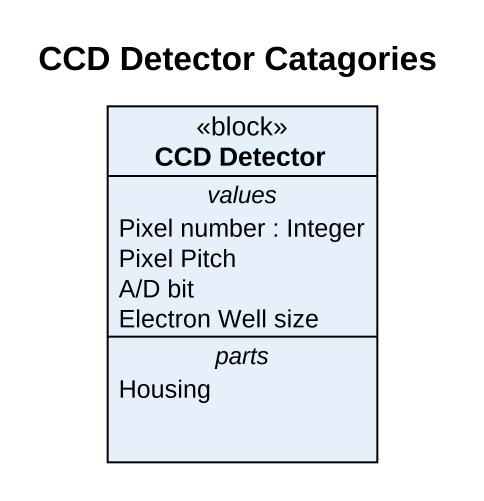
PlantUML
@startuml
title CCD Detector Catagories
hide circle
hide empty members
class "CCD Detector" as CCD_Detector <<block>> {
  -- values --
  Pixel number : Integer
  Pixel Pitch
  A/D bit
  Electron Well size
  -- parts --
  Housing
}
@enduml
